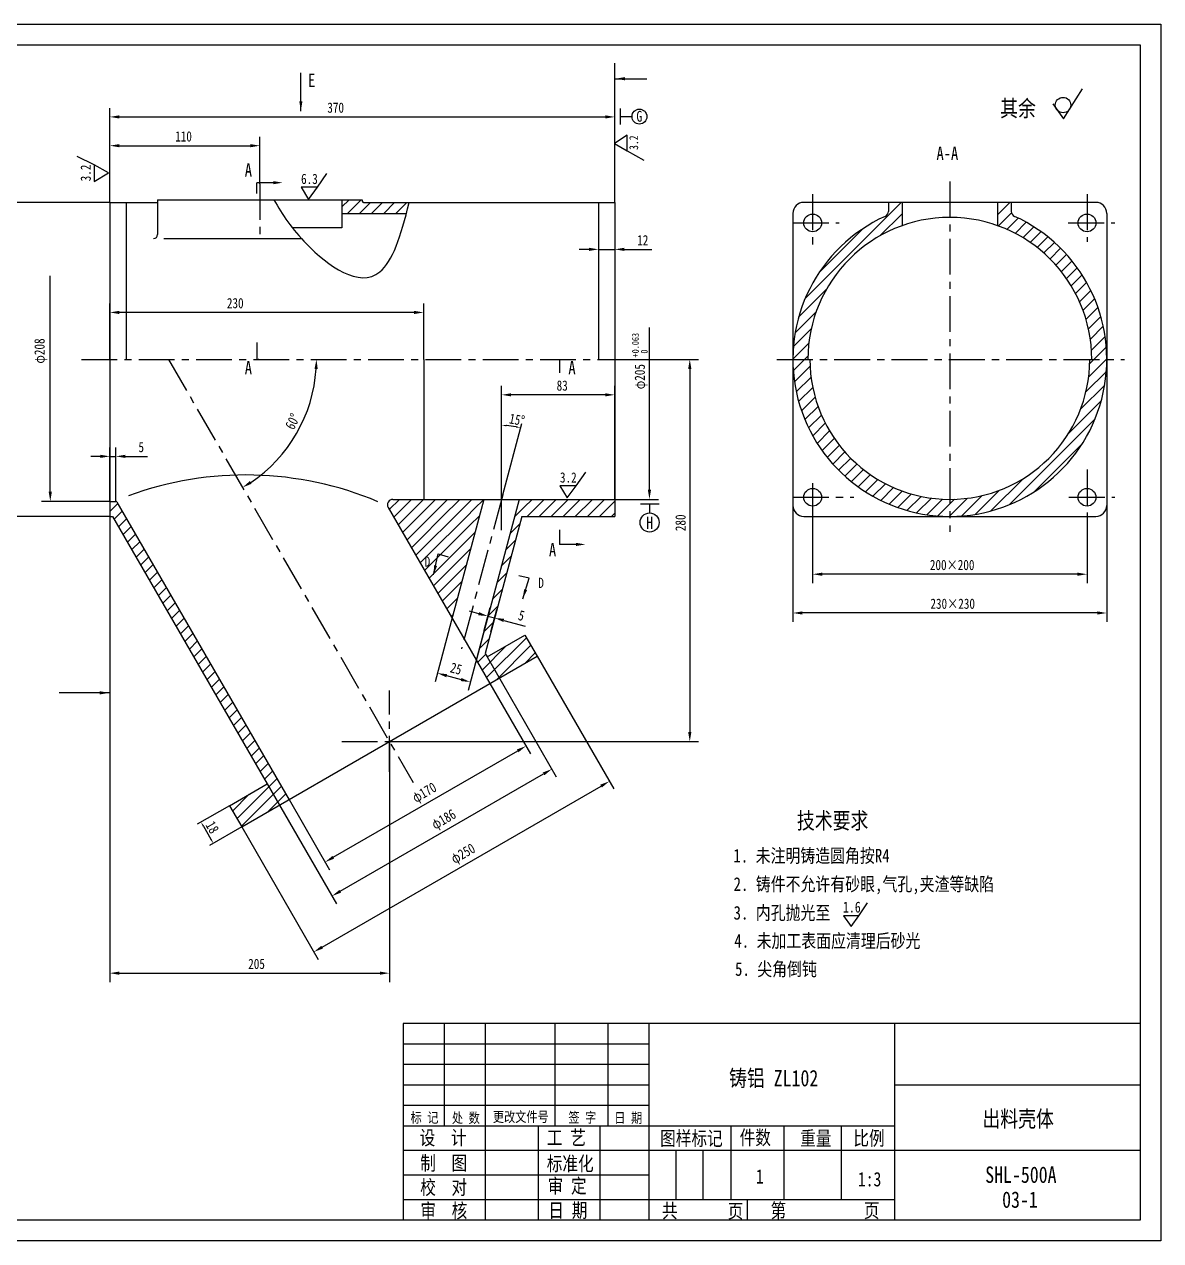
# Model space of a CAD drawing. Extents: x -156 to 1104, y -59 to 832.
# Drawn here: x 271 to 1104, y -59 to 832 of the extents above; entities that cross this region are included whole.
import ezdxf

# ---------------------------------------------------------------- set-up
doc = ezdxf.new("R2010")
doc.units = 0
doc.header["$LTSCALE"] = 10.5
doc.header["$MEASUREMENT"] = 0
doc.linetypes.add('CENTER', pattern=[2, 1.25, -0.25, 0.25, -0.25])
doc.layers.get('0').update_dxf_attribs({"color": 2, "linetype": 'CONTINUOUS'})
doc.layers.get('DEFPOINTS').update_dxf_attribs({"linetype": 'CONTINUOUS'})
for name, color, linetype in [('LINE_THIN', 2, 'CONTINUOUS'), ('PART', 3, 'CONTINUOUS'), ('SMPEN_THICK', 7, 'CONTINUOUS')]:
    doc.layers.add(name, color=color, linetype=linetype)
doc.styles.add('HZDX', font='', dxfattribs={"width": 0.8, "height": 7.5})
doc.styles.get('HZDX').set_extended_font_data('SimSun')
doc.dimstyles.new('HZDX', dxfattribs={"dimscale": 0, "dimtxt": 5, "dimasz": 3.5, "dimexe": 5.25, "dimexo": 0, "dimgap": 1.5, "dimtad": 1, "dimdec": 4, "dimdsep": 46, "dimtxsty": 'HZDX', "dimcen": 0.09, "dimclrd": 2, "dimclre": 2, "dimclrt": 2, "dimadec": 0, "dimazin": 0, "dimtol": 1, "dimtp": 0.2, "dimtfac": 0.66667, "dimtdec": 4, "dimtmove": 0, "dimatfit": 1, "dimfxl": 1, "dimtvp": 5, "dimtolj": 1, "dimarcsym": 0})

# ---------------------------------------------------------------- blocks, each defined once
blk = doc.blocks.new('*D5')
at = {"color": 2, "linetype": 'ByBlock', "transparency": 16777216}
for p, q in [((384.7, 678.61), (384.7, 747.73)), ((391.7, 741.23), (747.7, 741.23)), ((754.7, 678.61), (754.7, 747.73))]:
    blk.add_line(p, q, dxfattribs=at)
for points in [[(391.7, 742.4), (391.7, 740.06), (384.7, 741.23)], [(747.7, 742.4), (747.7, 740.06), (754.7, 741.23)]]:
    blk.add_solid(points, dxfattribs=at)
at = {"layer": 'DEFPOINTS', "color": 0, "linetype": 'ByBlock', "transparency": 16777216}
for p in [(754.7, 741.23), (384.7, 678.61), (754.7, 678.61)]:
    blk.add_point(p, dxfattribs=at)
at = {"color": 2, "linetype": 'ByBlock', "transparency": 16777216, "insert": (550.19, 747.98), "char_height": 7.5, "attachment_point": 5, "style": 'HZDX'}
blk.add_mtext('\\A1;370', dxfattribs=at)
blk = doc.blocks.new('*D6')
at = {"color": 2, "linetype": 'ByBlock', "transparency": 16777216}
for p, q in [((345.84, 667.61), (345.84, 715.66)), ((455.84, 681.2), (455.84, 715.66)), ((352.84, 709.16), (448.84, 709.16))]:
    blk.add_line(p, q, dxfattribs=at)
for points in [[(352.84, 710.33), (352.84, 707.99), (345.84, 709.16)], [(448.84, 710.33), (448.84, 707.99), (455.84, 709.16)]]:
    blk.add_solid(points, dxfattribs=at)
at = {"layer": 'DEFPOINTS', "color": 0, "linetype": 'ByBlock', "transparency": 16777216}
for p in [(455.84, 709.16), (455.84, 681.2), (345.84, 667.61)]:
    blk.add_point(p, dxfattribs=at)
at = {"color": 2, "linetype": 'ByBlock', "transparency": 16777216, "insert": (399.86, 715.91), "char_height": 7.5, "attachment_point": 5, "style": 'HZDX'}
blk.add_mtext('\\A1;110', dxfattribs=at)
blk = doc.blocks.new('*D7')
at = {"color": 2, "linetype": 'ByBlock', "transparency": 16777216}
for p, q in [((384.7, 701.61), (307.31, 701.61)), ((313.81, 694.61), (313.81, 478.61)), ((384.7, 471.61), (307.31, 471.61))]:
    blk.add_line(p, q, dxfattribs=at)
for points in [[(312.64, 694.61), (314.98, 694.61), (313.81, 701.61)], [(312.64, 478.61), (314.98, 478.61), (313.81, 471.61)]]:
    blk.add_solid(points, dxfattribs=at)
at = {"layer": 'DEFPOINTS', "color": 0, "linetype": 'ByBlock', "transparency": 16777216}
for p in [(384.7, 701.61), (313.81, 471.61), (384.7, 471.61)]:
    blk.add_point(p, dxfattribs=at)
at = {"color": 2, "linetype": 'ByBlock', "transparency": 16777216, "insert": (306.91, 594.77), "char_height": 7.5, "attachment_point": 5, "rotation": 90, "style": 'HZDX'}
blk.add_mtext('\\A1;φ230', dxfattribs=at)
blk = doc.blocks.new('*D8')
at = {"color": 2, "linetype": 'ByBlock', "transparency": 16777216}
for p, q in [((834.29, 479.61), (834.29, 394.35)), ((1064.29, 479.61), (1064.29, 394.35)), ((1057.29, 400.85), (841.29, 400.85))]:
    blk.add_line(p, q, dxfattribs=at)
for points in [[(841.29, 402.02), (841.29, 399.68), (834.29, 400.85)], [(1057.29, 402.02), (1057.29, 399.68), (1064.29, 400.85)]]:
    blk.add_solid(points, dxfattribs=at)
at = {"layer": 'DEFPOINTS', "color": 0, "linetype": 'ByBlock', "transparency": 16777216}
for p in [(834.29, 479.61), (1064.29, 479.61), (834.29, 400.85)]:
    blk.add_point(p, dxfattribs=at)
at = {"color": 2, "linetype": 'ByBlock', "transparency": 16777216, "insert": (951.38, 407.6), "char_height": 7.5, "attachment_point": 5, "style": 'HZDX'}
blk.add_mtext('\\A1;230×230', dxfattribs=at)
blk = doc.blocks.new('*D9')
at = {"color": 2, "linetype": 'ByBlock', "transparency": 16777216}
for p, q in [((848.79, 471.61), (848.79, 422.74)), ((1049.79, 471.61), (1049.79, 422.74)), ((1042.79, 429.24), (855.79, 429.24))]:
    blk.add_line(p, q, dxfattribs=at)
for points in [[(855.79, 430.41), (855.79, 428.07), (848.79, 429.24)], [(1042.79, 430.41), (1042.79, 428.07), (1049.79, 429.24)]]:
    blk.add_solid(points, dxfattribs=at)
at = {"layer": 'DEFPOINTS', "color": 0, "linetype": 'ByBlock', "transparency": 16777216}
for p in [(848.79, 471.61), (1049.79, 471.61), (848.79, 429.24)]:
    blk.add_point(p, dxfattribs=at)
at = {"color": 2, "linetype": 'ByBlock', "transparency": 16777216, "insert": (951, 435.99), "char_height": 7.5, "attachment_point": 5, "style": 'HZDX'}
blk.add_mtext('\\A1;200×200', dxfattribs=at)
blk = doc.blocks.new('*D12')
at = {"color": 2, "linetype": 'ByBlock', "transparency": 16777216}
for p, q in [((384.7, 482.61), (384.7, 522.09)), ((389.12, 482.61), (389.12, 522.09)), ((377.7, 515.59), (370.7, 515.59)), ((384.7, 515.59), (389.12, 515.59)), ((396.12, 515.59), (412.36, 515.59))]:
    blk.add_line(p, q, dxfattribs=at)
for points in [[(377.7, 516.76), (377.7, 514.42), (384.7, 515.59)], [(396.12, 516.76), (396.12, 514.42), (389.12, 515.59)]]:
    blk.add_solid(points, dxfattribs=at)
at = {"layer": 'DEFPOINTS', "color": 0, "linetype": 'ByBlock', "transparency": 16777216}
for p in [(389.12, 515.59), (384.7, 482.61), (389.12, 482.61)]:
    blk.add_point(p, dxfattribs=at)
at = {"color": 2, "linetype": 'ByBlock', "transparency": 16777216, "insert": (407.74, 522.34), "char_height": 7.5, "attachment_point": 5, "style": 'HZDX'}
blk.add_mtext('\\A1;5', dxfattribs=at)
blk = doc.blocks.new('*D13')
at = {"color": 2, "linetype": 'ByBlock', "transparency": 16777216}
for p, q in [((662.7, 678.61), (662.7, 637.72)), ((674.7, 678.61), (674.7, 637.72)), ((655.7, 644.22), (648.7, 644.22)), ((662.7, 644.22), (674.7, 644.22)), ((681.7, 644.22), (701.73, 644.22))]:
    blk.add_line(p, q, dxfattribs=at)
for points in [[(655.7, 645.39), (655.7, 643.06), (662.7, 644.22)], [(681.7, 645.39), (681.7, 643.06), (674.7, 644.22)]]:
    blk.add_solid(points, dxfattribs=at)
at = {"layer": 'DEFPOINTS', "color": 0, "linetype": 'ByBlock', "transparency": 16777216}
for p in [(662.7, 678.61), (674.7, 678.61), (674.7, 644.22)]:
    blk.add_point(p, dxfattribs=at)
at = {"color": 2, "linetype": 'ByBlock', "transparency": 16777216, "insert": (695.22, 650.97), "char_height": 7.5, "attachment_point": 5, "style": 'HZDX'}
blk.add_mtext('\\A1;12', dxfattribs=at)
blk = doc.blocks.new('*D14')
at = {"color": 2, "linetype": 'ByBlock', "transparency": 16777216}
for p, q in [((333.81, 471.61), (333.81, 130.52)), ((538.73, 306.61), (538.73, 130.52)), ((340.81, 137.02), (531.73, 137.02))]:
    blk.add_line(p, q, dxfattribs=at)
for points in [[(340.81, 138.18), (340.81, 135.85), (333.81, 137.02)], [(531.73, 138.18), (531.73, 135.85), (538.73, 137.02)]]:
    blk.add_solid(points, dxfattribs=at)
at = {"layer": 'DEFPOINTS', "color": 0, "linetype": 'ByBlock', "transparency": 16777216}
for p in [(333.81, 471.61), (538.73, 306.61), (538.73, 137.02)]:
    blk.add_point(p, dxfattribs=at)
at = {"color": 2, "linetype": 'ByBlock', "transparency": 16777216, "insert": (441.36, 143.77), "char_height": 7.5, "attachment_point": 5, "style": 'HZDX'}
blk.add_mtext('\\A1;205', dxfattribs=at)
blk = doc.blocks.new('*D15')
at = {"color": 2, "linetype": 'ByBlock', "transparency": 16777216}
for p, q in [((384.7, 586.61), (384.7, 627.52)), ((614.7, 586.61), (614.7, 627.52)), ((607.7, 621.02), (391.7, 621.02))]:
    blk.add_line(p, q, dxfattribs=at)
for points in [[(391.7, 622.19), (391.7, 619.85), (384.7, 621.02)], [(607.7, 622.19), (607.7, 619.85), (614.7, 621.02)]]:
    blk.add_solid(points, dxfattribs=at)
at = {"layer": 'DEFPOINTS', "color": 0, "linetype": 'ByBlock', "transparency": 16777216}
for p in [(384.7, 621.02), (384.7, 586.61), (614.7, 586.61)]:
    blk.add_point(p, dxfattribs=at)
at = {"color": 2, "linetype": 'ByBlock', "transparency": 16777216, "insert": (476.63, 627.77), "char_height": 7.5, "attachment_point": 5, "style": 'HZDX'}
blk.add_mtext('\\A1;230', dxfattribs=at)
blk = doc.blocks.new('*D17')
at = {"color": 2, "linetype": 'ByBlock', "transparency": 16777216}
for p, q in [((703.81, 586.61), (765.25, 586.61)), ((758.75, 579.61), (758.75, 313.61)), ((538.73, 306.61), (765.25, 306.61))]:
    blk.add_line(p, q, dxfattribs=at)
for points in [[(757.58, 579.61), (759.92, 579.61), (758.75, 586.61)], [(757.58, 313.61), (759.92, 313.61), (758.75, 306.61)]]:
    blk.add_solid(points, dxfattribs=at)
at = {"layer": 'DEFPOINTS', "color": 0, "linetype": 'ByBlock', "transparency": 16777216}
for p in [(703.81, 586.61), (538.73, 306.61), (758.75, 306.61)]:
    blk.add_point(p, dxfattribs=at)
at = {"color": 2, "linetype": 'ByBlock', "transparency": 16777216, "insert": (752, 466.92), "char_height": 7.5, "attachment_point": 5, "rotation": 90, "style": 'HZDX'}
blk.add_mtext('\\A1;280', dxfattribs=at)
blk = doc.blocks.new('*D18')
at = {"color": 2, "linetype": 'ByBlock', "transparency": 16777216}
for p, q in [((583.44, 399.11), (613.09, 347.75)), ((468.68, 271.88), (603.78, 349.88)), ((436.22, 314.11), (465.87, 262.75))]:
    blk.add_line(p, q, dxfattribs=at)
for points in [[(603.2, 350.89), (604.36, 348.87), (609.84, 353.38)], [(468.1, 272.89), (469.26, 270.87), (462.62, 268.38)]]:
    blk.add_solid(points, dxfattribs=at)
at = {"layer": 'DEFPOINTS', "color": 0, "linetype": 'ByBlock', "transparency": 16777216}
for p in [(583.44, 399.11), (609.84, 353.38), (436.22, 314.11)]:
    blk.add_point(p, dxfattribs=at)
at = {"color": 2, "linetype": 'ByBlock', "transparency": 16777216, "insert": (535.76, 318.58), "char_height": 7.5, "attachment_point": 5, "rotation": 30, "style": 'HZDX'}
blk.add_mtext('\\A1;φ170', dxfattribs=at)
blk = doc.blocks.new('*D19')
at = {"color": 2, "linetype": 'ByBlock', "transparency": 16777216}
for p, q in [((581.36, 418.69), (632.06, 330.88)), ((473.79, 247.01), (622.74, 333.01)), ((420.28, 325.69), (470.98, 237.88))]:
    blk.add_line(p, q, dxfattribs=at)
for points in [[(622.16, 334.02), (623.33, 332), (628.81, 336.51)], [(473.2, 248.02), (474.37, 246), (467.73, 243.51)]]:
    blk.add_solid(points, dxfattribs=at)
at = {"layer": 'DEFPOINTS', "color": 0, "linetype": 'ByBlock', "transparency": 16777216}
for p in [(581.36, 418.69), (628.81, 336.51), (420.28, 325.69)]:
    blk.add_point(p, dxfattribs=at)
at = {"color": 2, "linetype": 'ByBlock', "transparency": 16777216, "insert": (549.95, 298.95), "char_height": 7.5, "attachment_point": 5, "rotation": 30, "style": 'HZDX'}
blk.add_mtext('\\A1;φ186', dxfattribs=at)
blk = doc.blocks.new('*D20')
at = {"color": 2, "linetype": 'ByBlock', "transparency": 16777216}
for p, q in [((646.99, 369.11), (703.09, 271.94)), ((489.39, 156.07), (693.78, 274.07)), ((430.48, 244.11), (486.58, 146.94))]:
    blk.add_line(p, q, dxfattribs=at)
for points in [[(693.19, 275.08), (694.36, 273.06), (699.84, 277.57)], [(488.81, 157.08), (489.98, 155.06), (483.33, 152.57)]]:
    blk.add_solid(points, dxfattribs=at)
at = {"layer": 'DEFPOINTS', "color": 0, "linetype": 'ByBlock', "transparency": 16777216}
for p in [(646.99, 369.11), (699.84, 277.57), (430.48, 244.11)]:
    blk.add_point(p, dxfattribs=at)
at = {"color": 2, "linetype": 'ByBlock', "transparency": 16777216, "insert": (593.04, 223.87), "char_height": 7.5, "attachment_point": 5, "rotation": 30, "style": 'HZDX'}
blk.add_mtext('\\A1;φ250', dxfattribs=at)
blk = doc.blocks.new('*D21')
at = {"color": 2, "linetype": 'ByBlock', "transparency": 16777216}
blk.add_arc((376.87, 586.61), 108.36, 303.73334, 356.29812, dxfattribs=at)
for points in [[(483.84, 579.65), (486.17, 579.57), (485.23, 586.61)], [(437.66, 495.5), (436.43, 497.48), (431.1, 492.79)]]:
    blk.add_solid(points, dxfattribs=at)
at = {"layer": 'DEFPOINTS', "color": 0, "linetype": 'ByBlock', "transparency": 16777216}
for p in [(313.08, 586.61), (376.87, 586.61), (742.1, 586.61), (459.91, 516.98), (556.08, 276.61)]:
    blk.add_point(p, dxfattribs=at)
at = {"color": 2, "linetype": 'ByBlock', "transparency": 16777216, "insert": (467.75, 541.15), "char_height": 7.5, "attachment_point": 5, "rotation": 63.42669, "style": 'HZDX'}
blk.add_mtext('\\A1;60°', dxfattribs=at)
blk = doc.blocks.new('*D22')
at = {"color": 2, "linetype": 'ByBlock', "transparency": 16777216}
for p, q in [((585.98, 394.72), (574.15, 350.47)), ((610.13, 388.26), (598.3, 344.02)), ((582.59, 354.95), (593.22, 352.1))]:
    blk.add_line(p, q, dxfattribs=at)
for points in [[(582.89, 356.07), (582.29, 353.82), (575.83, 356.75)], [(593.52, 353.23), (592.92, 350.98), (599.98, 350.3)]]:
    blk.add_solid(points, dxfattribs=at)
at = {"layer": 'DEFPOINTS', "color": 0, "linetype": 'ByBlock', "transparency": 16777216}
for p in [(585.98, 394.72), (610.13, 388.26), (599.98, 350.3)]:
    blk.add_point(p, dxfattribs=at)
at = {"color": 2, "linetype": 'ByBlock', "transparency": 16777216, "insert": (589.54, 360.08), "char_height": 7.5, "attachment_point": 5, "rotation": 345.03145, "style": 'HZDX'}
blk.add_mtext('\\A1;25', dxfattribs=at)
blk = doc.blocks.new('*D23')
at = {"color": 2, "linetype": 'ByBlock', "transparency": 16777216}
for p, q in [((604.11, 400.34), (597.35, 402.15)), ((608.13, 388.26), (612.55, 404.81)), ((612.96, 386.97), (617.38, 403.52)), ((610.87, 398.53), (615.71, 397.24)), ((622.47, 395.43), (638.15, 391.24))]:
    blk.add_line(p, q, dxfattribs=at)
for points in [[(604.41, 401.46), (603.81, 399.21), (610.87, 398.53)], [(622.77, 396.56), (622.17, 394.3), (615.71, 397.24)]]:
    blk.add_solid(points, dxfattribs=at)
at = {"layer": 'DEFPOINTS', "color": 0, "linetype": 'ByBlock', "transparency": 16777216}
for p in [(615.71, 397.24), (608.13, 388.26), (612.96, 386.97)]:
    blk.add_point(p, dxfattribs=at)
at = {"color": 2, "linetype": 'ByBlock', "transparency": 16777216, "insert": (635.43, 398.95), "char_height": 7.5, "attachment_point": 5, "rotation": 345.03145, "style": 'HZDX'}
blk.add_mtext('\\A1;5', dxfattribs=at)
blk = doc.blocks.new('*D24')
at = {"color": 2, "linetype": 'ByBlock', "transparency": 16777216}
blk.add_line((621.74, 487.34), (635.72, 539.54), dxfattribs=at)
blk.add_arc((620.87, 484.11), 54.14, 78.70452, 86.29548, dxfattribs=at)
for points in [[(624.35, 537.55), (624.39, 538.72), (620.87, 538.25)], [(631.61, 537.77), (631.34, 536.63), (634.88, 536.4)]]:
    blk.add_solid(points, dxfattribs=at)
at = {"layer": 'DEFPOINTS', "color": 0, "linetype": 'ByBlock', "transparency": 16777216}
for p in [(620.87, 567.15), (625.59, 538.04), (620.87, 484.11), (621.74, 487.34), (589.59, 367.36)]:
    blk.add_point(p, dxfattribs=at)
at = {"color": 2, "linetype": 'ByBlock', "transparency": 16777216, "insert": (632.13, 542.42), "char_height": 7.5, "attachment_point": 5, "rotation": 349.07536, "style": 'HZDX'}
blk.add_mtext('\\A1;15°', dxfattribs=at)
blk = doc.blocks.new('*D29')
at = {"color": 2, "linetype": 'ByBlock', "transparency": 16777216}
for p, q in [((421.47, 259.69), (397.87, 246.05)), ((402.44, 244.64), (407.94, 235.12)), ((430.48, 244.11), (406.88, 230.46))]:
    blk.add_line(p, q, dxfattribs=at)
for points in [[(402.94, 244.93), (401.93, 244.35), (400.68, 247.67)], [(408.45, 235.41), (407.44, 234.83), (409.69, 232.09)]]:
    blk.add_solid(points, dxfattribs=at)
at = {"layer": 'DEFPOINTS', "color": 0, "linetype": 'ByBlock', "transparency": 16777216}
for p in [(421.47, 259.69), (430.48, 244.11), (409.69, 232.09)]:
    blk.add_point(p, dxfattribs=at)
at = {"color": 2, "linetype": 'ByBlock', "transparency": 16777216, "insert": (408.95, 243.86), "char_height": 7.5, "attachment_point": 5, "rotation": 300.03145, "style": 'HZDX'}
blk.add_mtext('\\A1;18', dxfattribs=at)

msp = doc.modelspace()

# ---------------------------------------------------------------- hatches: boundary and pattern name
at = {"layer": 'SMPEN_THICK'}
h = msp.add_hatch(dxfattribs=at)
h.set_pattern_fill('ANSI31', color=256, scale=50, style=0)
edge = h.paths.add_edge_path()
edge.add_spline(control_points=[(551.13235, 693.60696), (551.78997, 696.18863), (552.43941, 698.85706), (553.084, 701.60696)], knot_values=[135.820865119, 135.820865119, 135.820865119, 135.820865119, 139.475124412, 139.475124412, 139.475124412, 139.475124412], degree=3, periodic=0)
edge.add_line((553.084, 701.60696), (518.81102, 701.60696))
edge.add_line((518.81102, 701.60696), (518.81102, 703.60696))
edge.add_line((518.81102, 703.60696), (503.81102, 703.60696))
edge.add_line((503.81102, 703.60696), (503.81102, 693.60696))
edge.add_line((503.81102, 693.60696), (551.13235, 693.60696))
h = msp.add_hatch(dxfattribs=at)
h.set_pattern_fill('ANSI31', color=256, scale=50, style=0)
h.paths.add_polyline_path([(914.29354, 684.54061), (914.29354, 701.60696), (904.29354, 701.60696), (904.29354, 695.0505, -0.294715553), (901.9406, 691.40534, 0.294715553), (834.29354, 586.60696), (845.29354, 586.60696, -0.316901189)])
h.paths.add_polyline_path([(996.64648, 691.40534, -0.294715553), (994.29354, 695.0505), (994.29354, 701.60696), (984.29354, 701.60696), (984.29354, 684.54061, -0.316901189), (1053.29354, 586.60696), (1064.29354, 586.60696, 0.294715553)])
h.paths.add_polyline_path([(1064.29354, 586.60696), (1051.79354, 586.60696, -0.414213562), (949.29354, 484.10696), (949.29354, 471.60696, 0.414213562)])
h.paths.add_polyline_path([(846.79354, 586.60696), (834.29354, 586.60696, 0.414213562), (949.29354, 471.60696), (949.29354, 484.10696, -0.414213562)])
h = msp.add_hatch(dxfattribs=at)
h.set_pattern_fill('ANSI31', color=256, scale=50, style=0)
h.paths.add_polyline_path([(703.81102, 484.10696), (638.9874, 484.10696), (635.63804, 471.60696), (703.81102, 471.60696)])
h.paths.add_polyline_path([(602.75274, 484.10696), (541.23749, 484.10696, 0.577533264), (537.77448, 478.10506), (581.07442, 403.20236), (584.00101, 414.12457), (554.24105, 465.60506, -0.577533264), (557.70405, 471.60696), (599.40337, 471.60696)])
h.paths.add_polyline_path([(607.92912, 484.10696), (602.75274, 484.10696), (581.07442, 403.20236), (584.61137, 397.08394)])
h.paths.add_polyline_path([(638.9874, 484.10696), (633.81102, 484.10696), (608.12964, 388.26274), (612.95998, 386.9713)])
h.paths.add_polyline_path([(612.95998, 386.9713), (608.12964, 388.26274), (602.29614, 366.49181), (605.83309, 360.37339)])
h.paths.add_polyline_path([(637.97848, 384.69049), (610.26566, 368.69049), (608.75969, 371.2956), (605.83309, 360.37339), (612.34601, 349.10697), (646.98703, 369.10697)])
h.paths.add_polyline_path([(465.12167, 264.10696), (339.09915, 482.10791, 0.267655038), (338.23367, 482.60696), (333.81102, 482.60696), (333.81102, 471.60696), (335.92903, 471.60696), (449.18491, 275.69047), (421.47209, 259.69047), (430.48065, 244.10695)])
h = msp.add_hatch(dxfattribs=at)
h.set_pattern_fill('ANSI31', color=256, scale=50, style=0)
h.paths.add_polyline_path([(599.40337, 471.60696), (557.70405, 471.60696, 0.577533264), (554.24105, 465.60506), (584.00101, 414.12457)])

# ---------------------------------------------------------------- linework, layer by layer
at = {"color": 2, "linetype": 'ByBlock'}
for p, q in [((703.81102, 701.60696), (703.81102, 733.75006)), ((290.21979, 489.60696), (290.21979, 647.73101)), ((729.22107, 491.10696), (729.22107, 610.07392)), ((620.87007, 484.10696), (620.87007, 567.15467)), ((703.81102, 484.10696), (703.81102, 567.15467)), ((696.81102, 560.65467), (627.87007, 560.65467)), ((333.81102, 482.60696), (283.71979, 482.60696)), ((703.81102, 484.10696), (735.72107, 484.10696))]:
    msp.add_line(p, q, dxfattribs=at)
for points in [[(627.87007, 561.82133), (627.87007, 559.488), (620.87007, 560.65467)], [(696.81102, 561.82133), (696.81102, 559.488), (703.81102, 560.65467)], [(728.05441, 491.10696), (730.38774, 491.10696), (729.22107, 484.10696)], [(289.05312, 489.60696), (291.38646, 489.60696), (290.21979, 482.60696)]]:
    msp.add_solid(points, dxfattribs=at)
at = {"layer": 'DEFPOINTS', "color": 0, "linetype": 'ByBlock'}
for p in [(295.7229, 701.60696), (443.81102, 703.60696), (703.81102, 701.60696), (703.81102, 701.60696), (703.81102, 701.60696), (333.81102, 690.60696), (313.08124, 586.60696), (333.81102, 586.60696), (537.79341, 586.60696), (620.87007, 560.65467), (703.81102, 493.60696), (333.81102, 482.60696), (333.81102, 482.60696), (620.87007, 484.10696), (703.81102, 484.10696), (703.81102, 484.10696), (333.81102, 471.60696), (333.81102, 471.60696)]:
    msp.add_point(p, dxfattribs=at)
at = {"layer": 'LINE_THIN', "linetype": 'Continuous'}
for p, q in [((-156.22988, 832.0625), (1103.77011, 832.0625)), ((1103.77011, 832.0625), (1103.77011, -58.93749)), ((1103.77011, -58.93749), (-156.22988, -58.93749))]:
    msp.add_line(p, q, dxfattribs=at)
at = {"layer": 'PART', "linetype": 'Continuous'}
for p, q in [((-81.22988, 817.0625), (1088.77011, 817.0625)), ((1088.77011, 817.0625), (1088.77011, -43.93749)), ((548.77011, 100.06251), (548.77011, -43.93749)), ((1088.77011, 100.06251), (548.77011, 100.06251)), ((578.77011, 100.06251), (578.77011, 25.06251)), ((608.77011, 100.06251), (608.77011, -43.93749)), ((659.77011, 100.06251), (659.77011, 25.06251)), ((698.77011, 100.06251), (698.77011, 25.06251)), ((728.77011, 100.06251), (728.77011, -43.93749)), ((908.77011, 100.06251), (908.77011, -43.93749)), ((1088.77011, 55.06251), (908.77011, 55.06251)), ((647.77011, 25.06251), (647.77011, -43.93749)), ((692.77011, 25.06251), (692.77011, -43.93749)), ((788.77011, 25.06251), (788.77011, -28.93749)), ((827.77011, 25.06251), (827.77011, -28.93749)), ((869.77011, 25.06251), (869.77011, -28.93749)), ((748.57011, 7.06251), (748.57011, -28.93749)), ((768.37011, 7.06251), (768.37011, -28.93749)), ((1088.77011, 7.06251), (908.77011, 7.06251)), ((800.77011, -28.93749), (800.77011, -43.93749)), ((1088.77011, -43.93749), (-81.22988, -43.93749))]:
    msp.add_line(p, q, dxfattribs=at)
at = {"layer": 'SMPEN_THICK'}
for p, q in [((703.81102, 757.56668), (703.81102, 803.71826)), ((1032.53093, 762.83512), (1046.46042, 784.87611)), ((707.74844, 770.38808), (707.74844, 758.61308)), ((1024.70798, 773.77254), (1032.53093, 762.83512)), ((707.74844, 764.50058), (716.38858, 764.50058)), ((322.26307, 729.0195), (310.02565, 735.35827)), ((712.92532, 739.32595), (725.16274, 732.66724)), ((485.94093, 712.73871), (492.87346, 722.70137)), ((675.60453, 494.05059), (682.53707, 504.01325)), ((722.76551, 480.70882), (736.35007, 480.70882)), ((729.33869, 480.70882), (729.33869, 474.14373)), ((882.72543, 179.08591), (889.01599, 188.4214)), ((728.77011, 85.06251), (548.77011, 85.06251)), ((728.77011, 70.06251), (548.77011, 70.06251)), ((728.77011, 55.06251), (548.77011, 55.06251)), ((728.77011, 40.06251), (548.77011, 40.06251)), ((908.77011, 25.06251), (548.77011, 25.06251)), ((908.77011, 7.06251), (548.77011, 7.06251)), ((728.77011, -10.93749), (548.77011, -10.93749)), ((908.77011, -28.93749), (548.77011, -28.93749))]:
    msp.add_line(p, q, dxfattribs=at)
at = {"layer": 'SMPEN_THICK', "color": 5}
for p, q in [((441.49099, 708.17992), (441.49099, 716.07155)), ((441.49099, 599.06112), (441.49099, 586.65606)), ((441.49099, 586.65606), (453.35829, 586.65606)), ((654.19759, 586.65606), (663.32129, 586.65606)), ((663.32129, 586.65606), (663.32129, 576.67893)), ((663.32129, 461.71415), (663.32129, 451.07463))]:
    msp.add_line(p, q, dxfattribs=at)
at = {"layer": 'SMPEN_THICK', "linetype": 'CENTER', "ltscale": 2}
for p, q in [((443.81102, 715.19704), (443.81102, 673.70401)), ((949.29354, 717.04897), (949.29354, 460.26978)), ((848.79354, 707.60925), (848.79354, 667.13307)), ((1049.79354, 707.60925), (1049.79354, 672.68881)), ((834.29354, 686.60696), (868.24641, 686.60696)), ((1036.01607, 686.60696), (1070.07363, 686.60696)), ((313.08124, 586.60696), (742.10245, 586.60696)), ((376.87076, 586.60696), (556.07631, 276.60696)), ((822.61178, 586.60696), (1077.32168, 586.60696)), ((620.87007, 461.46371), (620.87007, 501.30177)), ((1049.79354, 505.96773), (1049.79354, 462.09215)), ((848.79354, 495.87653), (848.79354, 462.09215)), ((621.73695, 487.3422), (591.50823, 374.52706)), ((834.29354, 485.60696), (878.84928, 485.60696)), ((1036.52143, 485.60696), (1070.07363, 485.60696)), ((538.73384, 284.57701), (538.73384, 343.98836)), ((503.80063, 306.60696), (586.90421, 306.60696))]:
    msp.add_line(p, q, dxfattribs=at)
at = {"layer": 'SMPEN_THICK', "color": 4}
for p, q in [((333.81102, 701.60696), (333.81102, 471.60696)), ((333.81102, 701.60696), (368.81102, 701.60696)), ((345.81102, 701.60696), (345.81102, 586.60696)), ((368.81102, 703.60696), (518.81102, 703.60696)), ((368.81102, 703.60696), (368.81102, 678.06337)), ((503.81102, 703.60696), (503.81102, 682.94621)), ((518.81102, 703.60696), (518.81102, 702.60696)), ((519.81102, 701.60696), (703.81102, 701.60696)), ((691.81102, 701.60696), (691.81102, 586.60696)), ((703.81102, 701.60696), (703.81102, 471.60696)), ((1056.29354, 701.60696), (842.29354, 701.60696)), ((904.29354, 701.60696), (904.29354, 695.0505)), ((914.29354, 701.60696), (914.29354, 684.54061)), ((984.29354, 701.60696), (984.29354, 684.54061)), ((994.29354, 701.60696), (994.29354, 695.0505)), ((503.81102, 693.60696), (551.13235, 693.60696)), ((834.29354, 693.60696), (834.29354, 479.60696)), ((1064.29354, 693.60696), (1064.29354, 479.60696)), ((503.81102, 682.94621), (467.66058, 682.94621)), ((373.42562, 675.06337), (474.33169, 675.06337)), ((563.81102, 586.60696), (563.81102, 484.10696)), ((333.81102, 482.60696), (338.23367, 482.60696)), ((339.0997, 482.10696), (465.18139, 264.00365)), ((541.23749, 484.10696), (703.81102, 484.10696)), ((607.92912, 484.10696), (583.97794, 394.71996)), ((633.81102, 484.10696), (601.66271, 364.12784)), ((537.77448, 478.10506), (612.35903, 349.08445)), ((333.81102, 471.60696), (335.92903, 471.60696)), ((335.92903, 471.60696), (449.18491, 275.69047)), ((635.63804, 471.60696), (608.75969, 371.2956)), ((635.63804, 471.60696), (703.81102, 471.60696)), ((842.29354, 471.60696), (1056.29354, 471.60696)), ((610.26566, 368.69049), (637.97848, 384.69049)), ((637.97848, 384.69049), (646.98703, 369.10697)), ((430.48065, 244.10695), (646.98703, 369.10697)), ((608.75969, 371.2956), (610.26566, 368.69049)), ((619.27422, 353.10697), (619.28503, 353.08826)), ((421.47209, 259.69047), (449.18491, 275.69047)), ((421.47209, 259.69047), (430.48065, 244.10695)), ((458.19347, 260.10696), (458.25539, 259.99985))]:
    msp.add_line(p, q, dxfattribs=at)
at = {"layer": 'SMPEN_THICK'}
for points in [[(712.92532, 739.32595), (712.96614, 750.95962), (703.68478, 744.85023)], [(322.26307, 729.0195), (322.46234, 716.98591), (332.7841, 723.17528)], [(485.94093, 712.73871), (474.0063, 712.73724), (479.30502, 703.80013)], [(675.60453, 494.05059), (663.66991, 494.04913), (668.96863, 485.11201)], [(882.72543, 179.08591), (871.41882, 179.03307), (876.94085, 171.09011)]]:
    msp.add_lwpolyline(points, close=True, dxfattribs=at)
at = {"layer": 'SMPEN_THICK', "color": 2}
for points in [[(453.55781, 716.07155), (441.49099, 716.07155)], [(675.38811, 451.07463), (663.32129, 451.07463)]]:
    msp.add_lwpolyline(points, dxfattribs=at)
at = {"layer": 'SMPEN_THICK'}
for centre, radius in [((1032.24645, 772.8981), 5.65988), ((721.88685, 764.50058), 5.4552), ((729.33869, 467.13235), 7.01138)]:
    msp.add_circle(centre, radius, dxfattribs=at)
at = {"layer": 'SMPEN_THICK', "color": 4}
for centre in [(848.79354, 686.60696), (1049.79354, 686.60696), (848.79354, 485.60696), (1049.79354, 485.60696)]:
    msp.add_circle(centre, 6.5, dxfattribs=at)
for centre, radius, start, end in [((519.81102, 702.60696), 1, 180, 270), ((842.29354, 693.60696), 8, 90, 180), ((900.29354, 695.0505), 4, 294.31573917, 0), ((998.29354, 695.0505), 4, 180, 245.68426083), ((1056.29354, 693.60696), 8, 0, 90), ((949.29354, 586.60696), 115, 114.31573917, 65.68426083), ((949.29354, 586.60696), 104, 0, 180), ((365.81102, 678.06337), 3, 270, 0), ((949.29354, 586.60696), 102.5, 180, 0), ((338.23367, 481.60696), 1, 30, 90), ((541.23749, 480.10696), 4, 90, 210.03145197), ((842.29354, 479.60696), 8, 180, 270), ((1056.29354, 479.60696), 8, 270, 0)]:
    msp.add_arc(centre, radius, start, end, dxfattribs=at)
at = {"layer": 'SMPEN_THICK'}
msp.add_arc((433.38014, 252.28753), 249.64984, 67.17535635, 110.09624733, dxfattribs=at)
msp.add_open_spline([(454.09392, 703.60696), (460.23204, 692.56278), (477.56734, 666.98692), (530.58822, 628.09704), (547.21338, 676.56206), (553.084, 701.60696)], degree=3, knots=[13.354738779, 13.354738779, 13.354738779, 13.354738779, 51.275960385, 106.193694985, 139.475124412, 139.475124412, 139.475124412, 139.475124412], dxfattribs=at)
at = {"layer": 'SMPEN_THICK', "color": 5}
msp.add_point((442.80167, 586.60696), dxfattribs=at)
at = {"layer": 'SMPEN_THICK', "color": 2}
for points in [[(453.55781, 714.90488), (460.55781, 716.07155), (453.55781, 717.23821)], [(675.38811, 452.2413), (682.38811, 451.07463), (675.38811, 449.90796)]]:
    msp.add_solid(points, dxfattribs=at)

# ---------------------------------------------------------------- texts
at = {"color": 2, "linetype": 'ByBlock', "attachment_point": 5, "style": 'HZDX'}
for s, insert, char_height in [('E', (481.75727, 791.04978), 9.75), ('G', (721.83061, 764.64459), 8), ('A-A', (947.48643, 737.63364), 9.75), ('A', (435.36442, 725.43112), 9.75), ('6.3', (480.10007, 718.77422), 7.5), ('A', (435.36442, 580.5829), 9.75), ('A', (672.47053, 580.5829), 9.75), ('\\A1;83', (665.27565, 567.40467), 7.5), ('3.2', (669.76368, 500.0861), 7.5), ('H', (729.35046, 466.93061), 9), ('A', (658.23767, 447.20087), 9.75), ('D', (566.55057, 438.54057), 7.5), ('D', (649.81492, 422.93748), 7.5), ('1.6', (877.50111, 185.37629), 8)]:
    msp.add_mtext(s, dxfattribs=dict(at, insert=insert, char_height=char_height))
at = {"color": 2, "linetype": 'ByBlock', "attachment_point": 5, "rotation": 90, "style": 'HZDX'}
for s, insert, char_height in [('3.2', (717.74413, 745.36512), 6.5), ('3.2', (316.22756, 723.17864), 7.5), ('\\A1;φ208', (283.32396, 592.77437), 7.5), ('+0.063', (718.95587, 597.02953), 5), ('0', (725.4308, 592.34804), 5), ('φ205', (723.12683, 573.98663), 7.5)]:
    msp.add_mtext(s, dxfattribs=dict(at, insert=insert, char_height=char_height))
at = {"layer": 'SMPEN_THICK', "style": 'HZDX', "width": 0.8}
for s, height, p in [('技术要求', 12, (837.22665, 242.73697)), ('1. 未注明铸造圆角按R4', 10, (790.69835, 218.08951)), ('2. 铸件不允许有砂眼,气孔,夹渣等缺陷', 10, (790.83613, 197.27768)), ('3. 内孔抛光至', 10, (790.8152, 176.2649)), ('4. 未加工表面应清理后砂光', 10, (791.37706, 155.69553)), ('5. 尖角倒钝', 10, (791.89082, 135.0667)), ('标 记', 7.5, (554.16671, 27.53342)), ('处 数', 7.5, (584.49835, 27.29324)), ('更改文件号', 7.5, (614.46639, 28.03959)), ('签 字', 7.5, (669.79721, 27.56664)), ('日 期', 7.5, (703.4621, 27.3282)), ('设  计', 10.5, (560.82363, 11.20821)), ('工 艺', 10.5, (654.02475, 11.24192)), ('图样标记', 10.5, (737.04432, 10.72466)), ('件数', 10.5, (795.31146, 11.34198)), ('重量', 10.5, (839.60846, 10.79314)), ('比例', 10.5, (878.62319, 10.86161)), ('制  图', 10.5, (561.30308, -7.34715)), ('标准化', 10.5, (653.9551, -7.75904)), ('1', 10.5, (807.19492, -17.15898)), ('1:3', 10.5, (881.96096, -19.16045)), ('校  对', 10.5, (561.26862, -25.11347)), ('审 定', 10.5, (654.57271, -24.05055)), ('审  核', 10.5, (561.40523, -42.19401)), ('日 期', 10.5, (655.07645, -41.95911)), ('共', 10.5, (738.34804, -42.23195)), ('页', 10.5, (786.52574, -42.47213)), ('第', 10.5, (817.95632, -42.095)), ('页', 10.5, (886.34647, -42.095))]:
    msp.add_text(s, height=height, dxfattribs=at).set_placement(p)
at = {"layer": 'SMPEN_THICK', "char_height": 12, "attachment_point": 5, "style": 'HZDX'}
for s, insert in [('其余', (999.26663, 769.82861)), ('铸铝 ZL102', (820.22406, 59.49644)), ('出料壳体', (999.35347, 29.64009)), ('SHL-500A', (1001.34053, -10.70142)), ('03-1', (1000.67332, -28.97285))]:
    msp.add_mtext(s, dxfattribs=dict(at, insert=insert))

# ---------------------------------------------------------------- dimensions: what is measured, and where the dimension line sits
at = {"layer": 'SMPEN_THICK'}
for base, p1, p2, picture, middle, set_off in [((703.81102, 764.22973), (333.81102, 701.60696), (703.81102, 701.60696), '*D5', (499.30357, 764.22973), (-50.8889, 23)), ((443.81102, 743.16152), (333.81102, 701.60696), (443.81102, 715.19704), '*D6', (387.83843, 743.16152), (-12.02443, 34)), ((703.81102, 667.22198), (691.81102, 701.60696), (703.81102, 701.60696), '*D13', (724.32769, 667.22198), (29.1111, 23)), ((333.81102, 621.0214), (563.81102, 586.60696), (333.81102, 586.60696), '*D15', (425.74432, 621.0214), (-50.8889, 0))]:
    dim = msp.add_linear_dim(base=base, p1=p1, p2=p2, dimstyle='HZDX', override={"dimscale": 2, "dimtxt": 3, "dimexe": 3.25, "dimtol": 0, "dimtp": 0.4, "dimtm": 0.4, "dimatfit": 2}, dxfattribs=at)
    dim.commit()
    dim.dimension.update_dxf_attribs({"geometry": picture, "text_midpoint": middle, "dimtype": 160, "insert": set_off})
for base, p1, p2, angle, picture, middle, dimtype, set_off in [((262.9203, 471.60696), (333.81102, 701.60696), (333.81102, 471.60696), 90, '*D7', (262.9203, 594.77482), 160, (-50.8889, 0)), ((657.71041, 286.51377), (449.18491, 275.69047), (610.26566, 368.69049), 30, '*D19', (582.3006, 242.9759), 161, (28.90412, -50)), ((638.74576, 303.38127), (465.12167, 264.10696), (612.34601, 349.10697), 30, '*D18', (568.11685, 262.60365), 161, (28.90412, -50))]:
    dim = msp.add_linear_dim(base=base, p1=p1, p2=p2, angle=angle, text='φ<>', dimstyle='HZDX', override={"dimscale": 2, "dimtxt": 3, "dimexe": 3.25, "dimtol": 0, "dimtp": 0.4, "dimtm": 0.4, "dimatfit": 2}, dxfattribs=at)
    dim.commit()
    dim.dimension.update_dxf_attribs({"geometry": picture, "text_midpoint": middle, "dimtype": dimtype, "insert": set_off})
for base, line1, line2, override, picture, middle in [((459.90566, 516.98418), ((313.08124, 586.60696), (742.10245, 586.60696)), ((376.87076, 586.60696), (556.07631, 276.60696)), {"dimscale": 2, "dimtxt": 3, "dimexe": 3.25, "dimdec": 0, "dimazin": 2, "dimtol": 0, "dimtp": 0.4, "dimtm": 0.4, "dimtdec": 0, "dimatfit": 2}, '*D21', (473.78489, 538.13243)), ((625.58886, 538.04301), ((620.87007, 484.10696), (620.87007, 567.15467)), ((621.73695, 487.3422), (589.58864, 367.36307)), {"dimscale": 1, "dimtxt": 3, "dimexe": 3.25, "dimdec": 0, "dimazin": 2, "dimtol": 0, "dimtp": 0.4, "dimtm": 0.4, "dimtdec": 0, "dimatfit": 2}, '*D24', (631.13095, 537.26784))]:
    dim = msp.add_angular_dim_2l(base=base, line1=line1, line2=line2, dimstyle='HZDX', override=override, dxfattribs=at)
    dim.commit()
    dim.dimension.update_dxf_attribs({"geometry": picture, "text_midpoint": middle, "dimtype": 162})
for base, p1, p2, angle, override, picture, middle, dimtype in [((758.75149, 306.60696), (703.81102, 586.60696), (538.73384, 306.60696), 90, {"dimscale": 2, "dimtxt": 3, "dimexe": 3.25, "dimtol": 0, "dimtp": 0.4, "dimtm": 0.4, "dimatfit": 2}, '*D17', (758.75149, 466.92401), 160), ((615.70501, 397.23844), (608.12964, 388.26274), (612.95998, 386.9713), 345.03145197, {"dimscale": 2, "dimtxt": 3, "dimexe": 3.25, "dimtol": 0, "dimtp": 0.4, "dimtm": 0.4, "dimatfit": 2}, '*D23', (633.68998, 392.42996), 161), ((409.69195, 232.08937), (421.47209, 259.69047), (430.48065, 244.10695), 300.03145197, {"dimscale": 1, "dimtxt": 3, "dimexe": 3.25, "dimtol": 0, "dimtp": 0.4, "dimtm": 0.4, "dimatfit": 2}, '*D29', (404.40909, 241.22797), 161)]:
    dim = msp.add_linear_dim(base=base, p1=p1, p2=p2, angle=angle, dimstyle='HZDX', override=override, dxfattribs=at)
    dim.commit()
    dim.dimension.update_dxf_attribs({"geometry": picture, "text_midpoint": middle, "dimtype": dimtype})
dim = msp.add_linear_dim(base=(338.23367, 515.58933), p1=(333.81102, 482.60696), p2=(338.23367, 482.60696), text='5', dimstyle='HZDX', override={"dimscale": 2, "dimtxt": 3, "dimexe": 3.25, "dimtol": 0, "dimtp": 0.4, "dimtm": 0.4, "dimatfit": 2}, dxfattribs=at)
dim.commit()
dim.dimension.update_dxf_attribs({"geometry": '*D12', "text_midpoint": (356.85034, 515.58933), "dimtype": 160, "insert": (-50.8889, 0)})
for base, p1, p2, text, picture, middle in [((834.29354, 400.85076), (1064.29354, 479.60696), (834.29354, 479.60696), '<>×230', '*D8', (951.37565, 400.85076)), ((538.73384, 137.01551), (333.81102, 471.60696), (538.73384, 306.60696), '205', '*D14', (441.35785, 137.01551)), ((848.79354, 429.2387), (1049.79354, 471.60696), (848.79354, 471.60696), '200×200', '*D9', (951.00192, 429.2387))]:
    dim = msp.add_linear_dim(base=base, p1=p1, p2=p2, text=text, dimstyle='HZDX', override={"dimscale": 2, "dimtxt": 3, "dimexe": 3.25, "dimtol": 0, "dimtp": 0.4, "dimtm": 0.4, "dimatfit": 2}, dxfattribs=at)
    dim.commit()
    dim.dimension.update_dxf_attribs({"geometry": picture, "text_midpoint": middle, "dimtype": 160})
dim = msp.add_linear_dim(base=(597.97888, 350.29625), p1=(583.97794, 394.71996), p2=(608.12964, 388.26274), angle=345.03145197, dimstyle='HZDX', override={"dimscale": 2, "dimtxt": 3, "dimexe": 3.25, "dimtol": 0, "dimtp": 0.4, "dimtm": 0.4, "dimatfit": 2}, dxfattribs=at)
dim.commit()
dim.dimension.update_dxf_attribs({"geometry": '*D22', "text_midpoint": (585.79197, 353.55455), "dimtype": 161, "insert": (-2, 0)})
dim = msp.add_linear_dim(base=(699.83764, 277.56704), p1=(430.48065, 244.10695), p2=(646.98703, 369.10697), angle=30, text='φ<>', dimstyle='HZDX', override={"dimscale": 2, "dimtxt": 3, "dimexe": 3.25, "dimtol": 0, "dimtp": 0.4, "dimtm": 0.4, "dimatfit": 2}, dxfattribs=at)
dim.commit()
dim.dimension.update_dxf_attribs({"geometry": '*D20', "text_midpoint": (596.48435, 217.89599), "dimtype": 161})

# ---------------------------------------------------------------- leaders
at = {"layer": 'SMPEN_THICK', "color": 2}
for points in [[(473.81102, 768.54692), (473.81102, 796.56387)], [(704.20512, 792.21613), (727.40953, 792.21613)], [(571.0212, 428.74922), (574.41261, 444.24036), (581.82575, 441.96225)], [(636.36159, 411.24132), (641.17011, 426.35274), (633.61109, 428.08641)], [(333.5268, 342.36008), (296.80002, 342.36008)]]:
    msp.add_leader(points, dimstyle='HZDX', override={"dimscale": 2, "dimtxt": 3, "dimexe": 3.25, "dimtol": 0, "dimtp": 0.4, "dimtm": 0.4}, dxfattribs=at)

doc.saveas('drawing.dxf')
